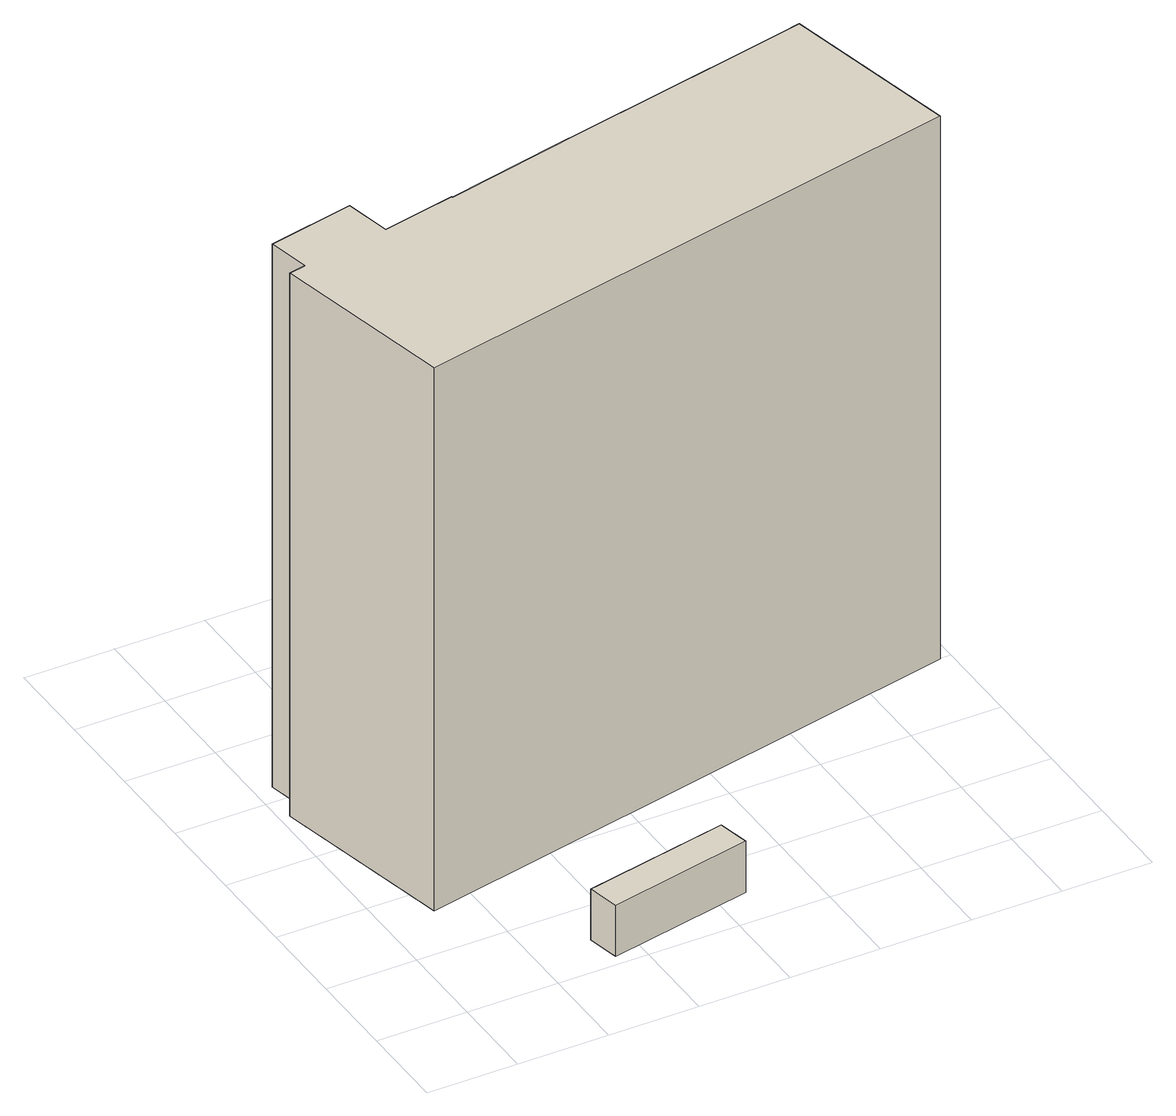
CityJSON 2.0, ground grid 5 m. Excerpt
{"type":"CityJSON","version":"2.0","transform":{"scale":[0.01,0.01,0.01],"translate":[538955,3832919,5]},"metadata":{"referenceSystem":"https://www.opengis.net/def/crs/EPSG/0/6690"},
"CityObjects":{
"building1":{"type":"Building","attributes":{"class":"3001","BuildingDetailAttribute.specifiedBuildingCoverageRate":0.6,"BuildingDetailAttribute.surveyYear":2017,"BuildingHighTideRiskAttribute.description":"1","BuildingHighTideRiskAttribute.rank":"2","BuildingHighTideRiskAttribute.depth":0.66,"BuildingIDAttribute.prefecture":"27","BuildingIDAttribute.city":"27125"},"geometry":[{"type":"Solid","lod":"1","boundaries":[[[[0,1,2,3]],[[2,4,5,3]],[[1,6,4,2]],[[0,7,6,1]],[[3,5,7,0]],[[4,6,7,5]]]]}]},
"building2":{"type":"Building","attributes":{"class":"3001","BuildingDetailAttribute.specifiedBuildingCoverageRate":0.6,"BuildingDetailAttribute.surveyYear":2017,"BuildingHighTideRiskAttribute.description":"1","BuildingHighTideRiskAttribute.rank":"2","BuildingHighTideRiskAttribute.depth":0.604,"BuildingIDAttribute.prefecture":"27","BuildingIDAttribute.city":"27125"},"geometry":[{"type":"Solid","lod":"1","boundaries":[[[[8,9,10,11]],[[10,12,13,11]],[[9,14,12,10]],[[8,15,14,9]],[[11,13,15,8]],[[12,14,15,13]]]]}]},
"building3":{"type":"Building","attributes":{"class":"3003","measuredHeight":4,"BuildingDetailAttribute.specifiedBuildingCoverageRate":0.6,"BuildingDetailAttribute.surveyYear":2017,"BuildingHighTideRiskAttribute.description":"1","BuildingHighTideRiskAttribute.rank":"2","BuildingHighTideRiskAttribute.depth":0.604,"BuildingIDAttribute.prefecture":"27","BuildingIDAttribute.city":"27125"},"geometry":[{"type":"Solid","lod":"1","boundaries":[[[[16,17,18,19,20,21,22,23,24]],[[23,25,26,24]],[[22,27,25,23]],[[21,28,27,22]],[[20,29,28,21]],[[19,30,29,20]],[[18,31,30,19]],[[17,32,31,18]],[[16,33,32,17]],[[24,26,33,16]],[[25,27,28,29,30,31,32,33,26]]]]}]},
"building4":{"type":"Building","attributes":{"計測周辺長":101.23,"1/2500図郭":74,"区名":"住之江区","町丁目名称":"南港北１丁目","街区番号":3,"class":"3002","usage":"403","measuredHeight":31.9,"storeysAboveGround":9,"BuildingDetailAttribute.buildingRoofEdgeArea":467.01,"BuildingDetailAttribute.buildingStructureType":"610","BuildingDetailAttribute.buildingStructureOrgType":"2","BuildingDetailAttribute.detailedUsage":"1420","BuildingDetailAttribute.specifiedBuildingCoverageRate":0.6,"BuildingDetailAttribute.surveyYear":2017,"BuildingHighTideRiskAttribute.description":"1","BuildingHighTideRiskAttribute.rank":"2","BuildingHighTideRiskAttribute.depth":0.682,"BuildingIDAttribute.prefecture":"27","BuildingIDAttribute.city":"27125"},"geometry":[{"type":"Solid","lod":"1","boundaries":[[[[34,35,36,37,38,39,40,41,42,43,44,45,46,47]],[[46,48,49,47]],[[45,50,48,46]],[[44,51,50,45]],[[43,52,51,44]],[[42,53,52,43]],[[41,54,53,42]],[[40,55,54,41]],[[39,56,55,40]],[[38,57,56,39]],[[37,58,57,38]],[[36,59,58,37]],[[35,60,59,36]],[[34,61,60,35]],[[47,49,61,34]],[[48,50,51,52,53,54,55,56,57,58,59,60,61,49]]]]}]},
"building5":{"type":"Building","attributes":{"class":"3003","measuredHeight":3.7,"BuildingDetailAttribute.specifiedBuildingCoverageRate":0.6,"BuildingDetailAttribute.surveyYear":2017,"BuildingHighTideRiskAttribute.description":"1","BuildingHighTideRiskAttribute.rank":"2","BuildingHighTideRiskAttribute.depth":0.526,"BuildingIDAttribute.prefecture":"27","BuildingIDAttribute.city":"27125"},"geometry":[{"type":"Solid","lod":"1","boundaries":[[[[62,63,64,65,66,67,68,69]],[[68,70,71,69]],[[67,72,70,68]],[[66,73,72,67]],[[65,74,73,66]],[[64,75,74,65]],[[63,76,75,64]],[[62,77,76,63]],[[69,71,77,62]],[[70,72,73,74,75,76,77,71]]]]}]}
},
"vertices":[
[817,242,69],[1628,410,69],[1665,231,69],[854,63,69],[1665,231,369],[854,63,369],[1628,410,369],[817,242,369],
[670,2299,81],[827,2341,81],[859,2221,81],[702,2179,81],[859,2221,381],[702,2179,381],[827,2341,381],[670,2299,381],
[1067,2739,78],[1091,2618,78],[1094,2619,78],[1581,2726,78],[1702,2177,78],[1050,2040,78],[872,2842,78],[931,2855,78],[1037,2876,78],[931,2855,476],[1037,2876,476],[872,2842,476],[1050,2040,476],[1702,2177,476],[1581,2726,476],[1094,2619,476],[1091,2618,476],[1067,2739,476],
[3220,2501,73],[3435,1490,73],[273,818,73],[53,1854,73],[148,1874,73],[98,2110,73],[582,2213,73],[637,1953,73],[1050,2040,73],[1051,2033,73],[1702,2177,73],[1879,2216,73],[2935,2439,73],[3118,2479,73],[2935,2439,3261],[3118,2479,3261],[1879,2216,3261],[1702,2177,3261],[1051,2033,3261],[1050,2040,3261],[637,1953,3261],[582,2213,3261],[98,2110,3261],[148,1874,3261],[53,1854,3261],[273,818,3261],[3435,1490,3261],[3220,2501,3261],
[3118,2479,80],[2935,2439,80],[2866,2752,80],[1812,2519,80],[1879,2216,80],[1702,2177,80],[1581,2726,80],[2994,3039,80],[1581,2726,449],[2994,3039,449],[1702,2177,449],[1879,2216,449],[1812,2519,449],[2866,2752,449],[2935,2439,449],[3118,2479,449]
]}
